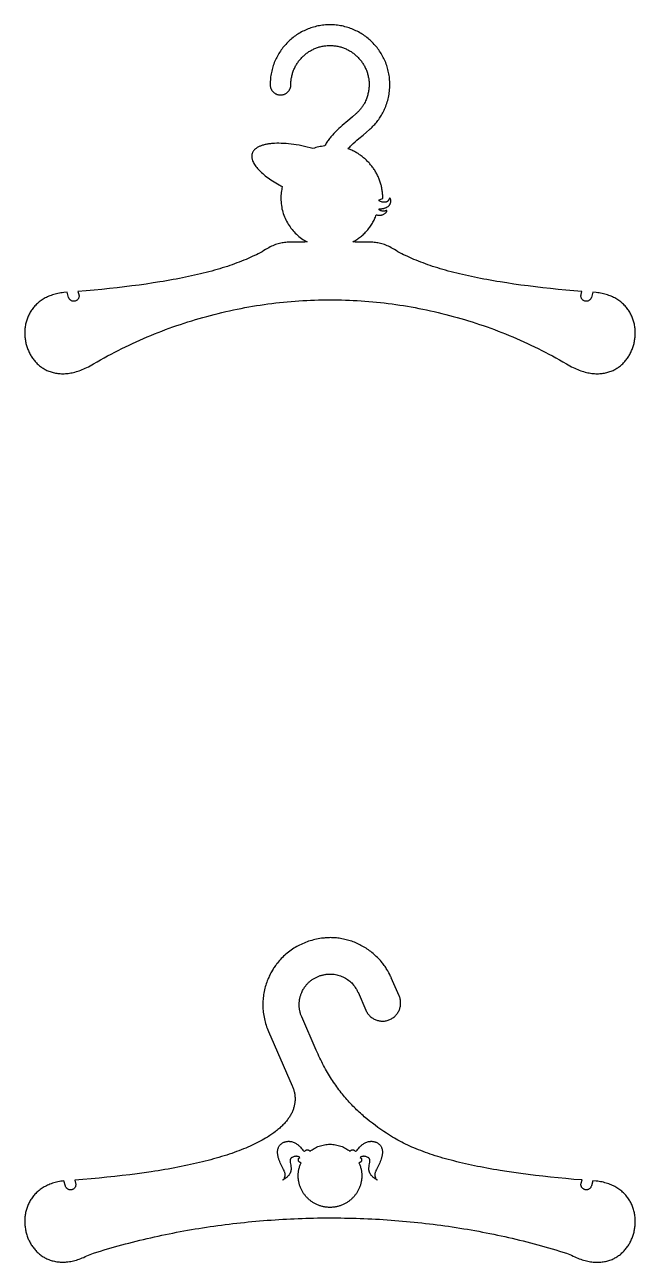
# Model space of a CAD drawing. Extents: x 27 to 2943, y 104 to 2866.
# Drawn here: x 588 to 868, y 140 to 708 of the extents above; entities that cross this region are included whole.
import ezdxf

# ---------------------------------------------------------------- set-up
doc = ezdxf.new("R2010")
doc.units = 0
doc.layers.add('IMPORT_-_HANGER_PACK_EPS', color=18, linetype='CONTINUOUS')

msp = doc.modelspace()

# ---------------------------------------------------------------- linework, layer by layer
at = {"layer": 'IMPORT_-_HANGER_PACK_EPS'}
for points in [[(838.39, 551.49), (839.12, 551.11), (839.84, 550.75), (840.55, 550.42), (841.25, 550.11), (841.95, 549.82), (842.64, 549.55), (843.32, 549.3), (843.99, 549.08), (844.66, 548.87), (845.31, 548.69), (845.96, 548.53), (846.61, 548.38), (847.24, 548.26), (847.87, 548.15), (848.48, 548.07), (849.09, 548), (849.7, 547.95), (850.29, 547.92), (850.87, 547.91), (851.45, 547.92), (852.02, 547.94), (852.58, 547.98), (853.13, 548.04), (853.67, 548.11), (854.2, 548.2), (854.73, 548.3), (855.24, 548.42), (855.75, 548.55), (856.25, 548.7), (856.74, 548.87), (857.22, 549.04), (857.69, 549.23), (858.15, 549.44), (858.6, 549.66), (859.04, 549.89), (859.48, 550.13), (859.9, 550.39), (860.32, 550.66), (860.72, 550.94), (861.11, 551.23), (861.5, 551.53), (861.88, 551.84), (862.24, 552.16), (862.6, 552.5), (862.94, 552.84), (863.28, 553.19), (863.6, 553.55), (863.92, 553.92), (864.22, 554.3), (864.52, 554.69), (864.8, 555.09), (865.07, 555.49), (865.34, 555.9), (865.59, 556.32), (865.83, 556.74), (866.06, 557.17), (866.28, 557.61), (866.49, 558.05), (866.69, 558.5), (866.88, 558.95), (867.05, 559.41), (867.22, 559.87), (867.37, 560.34), (867.52, 560.81), (867.65, 561.29), (867.77, 561.76), (867.88, 562.25), (867.98, 562.73), (868.06, 563.22), (868.14, 563.7), (868.2, 564.19), (868.25, 564.69), (868.29, 565.18), (868.32, 565.67), (868.33, 566.17), (868.33, 566.66), (868.33, 567.16), (868.31, 567.65), (868.27, 568.15), (868.23, 568.64), (868.17, 569.13), (868.1, 569.62), (868.02, 570.11), (867.92, 570.59), (867.81, 571.08), (867.69, 571.56), (867.56, 572.04), (867.42, 572.51), (867.26, 572.98), (867.09, 573.45), (866.9, 573.91), (866.7, 574.37), (866.49, 574.82), (866.27, 575.27), (866.03, 575.71), (865.78, 576.14), (865.52, 576.57), (865.24, 577), (864.95, 577.41), (864.65, 577.82), (864.33, 578.22), (864, 578.62), (863.66, 579.01), (863.3, 579.38), (862.93, 579.75), (862.54, 580.11), (862.14, 580.46), (861.73, 580.81), (861.3, 581.14), (860.86, 581.46), (860.4, 581.77), (859.93, 582.07), (859.44, 582.36), (858.94, 582.64), (858.43, 582.9), (857.9, 583.16), (857.36, 583.4), (856.8, 583.63), (856.22, 583.84), (855.64, 584.05), (855.03, 584.24), (854.42, 584.41), (853.78, 584.57), (853.14, 584.72), (852.47, 584.85), (851.8, 584.97), (851.1, 585.07), (850.39, 585.16), (848.88, 585.26), (848.88, 585.26), (848.2, 582.9), (848.12, 582.67), (848.02, 582.44), (847.9, 582.24), (847.76, 582.04), (847.6, 581.87), (847.43, 581.71), (847.24, 581.57), (847.04, 581.44), (846.83, 581.34), (846.61, 581.25), (846.39, 581.19), (846.15, 581.15), (845.92, 581.13), (845.68, 581.14), (845.43, 581.17), (845.19, 581.23), (844.96, 581.31), (844.73, 581.41), (844.53, 581.53), (844.33, 581.67), (844.16, 581.83), (844, 582), (843.86, 582.19), (843.73, 582.39), (843.63, 582.6), (843.54, 582.82), (843.48, 583.04), (843.44, 583.27), (843.42, 583.51), (843.43, 583.75), (843.46, 584), (843.52, 584.24), (843.91, 585.64), (840.2, 585.94), (836.55, 586.26), (832.95, 586.6), (829.41, 586.96), (825.93, 587.34), (822.51, 587.73), (819.15, 588.15), (815.86, 588.58), (812.62, 589.03), (809.45, 589.51), (806.34, 590), (804.81, 590.25), (803.3, 590.51), (801.8, 590.78), (800.32, 591.04), (798.86, 591.32), (797.41, 591.6), (795.98, 591.88), (794.56, 592.17), (793.17, 592.47), (791.79, 592.77), (790.42, 593.07), (789.08, 593.38), (787.75, 593.7), (786.44, 594.02), (785.14, 594.34), (783.86, 594.68), (782.6, 595.01), (781.36, 595.36), (780.14, 595.71), (778.93, 596.06), (777.74, 596.42), (776.57, 596.78), (775.42, 597.15), (774.28, 597.53), (773.17, 597.91), (772.07, 598.3), (770.99, 598.69), (769.93, 599.09), (768.89, 599.5), (767.86, 599.91), (766.86, 600.33), (765.87, 600.75), (764.91, 601.18), (763.96, 601.61), (763.03, 602.05), (762.12, 602.5), (761.23, 602.95), (760.36, 603.41), (759.51, 603.87), (758.67, 604.34), (757.86, 604.82), (757.07, 605.3), (756.44, 605.68), (755.81, 606.02), (755.18, 606.33), (754.56, 606.62), (753.95, 606.87), (753.33, 607.1), (752.73, 607.3), (752.12, 607.48), (751.52, 607.64), (750.92, 607.77), (750.33, 607.89), (749.74, 607.99), (749.16, 608.07), (748.58, 608.14), (748, 608.19), (747.43, 608.23), (746.86, 608.26), (746.3, 608.28), (745.18, 608.29), (744.08, 608.29), (742.99, 608.28), (741.92, 608.27), (740.86, 608.27), (740.34, 608.28), (739.82, 608.3), (739.31, 608.33), (738.8, 608.37), (739.26, 608.62), (739.72, 608.88), (740.17, 609.15), (740.61, 609.43), (741.05, 609.72), (741.48, 610.02), (741.9, 610.34), (742.31, 610.66), (742.72, 610.99), (743.12, 611.32), (743.51, 611.67), (743.89, 612.03), (744.26, 612.39), (744.63, 612.77), (744.98, 613.15), (745.33, 613.54), (745.67, 613.94), (746, 614.34), (746.32, 614.76), (746.63, 615.18), (746.93, 615.61), (747.22, 616.04), (747.5, 616.49), (747.77, 616.94), (748.03, 617.39), (748.28, 617.86), (748.52, 618.33), (748.75, 618.8), (748.97, 619.29), (749.18, 619.77), (749.37, 620.27), (749.56, 620.77), (749.85, 620.71), (750.15, 620.66), (750.45, 620.62), (750.74, 620.6), (751.03, 620.6), (751.32, 620.61), (751.61, 620.64), (751.89, 620.68), (752.17, 620.75), (752.44, 620.83), (752.71, 620.93), (752.97, 621.05), (753.22, 621.19), (753.46, 621.34), (753.69, 621.52), (753.91, 621.73), (754.03, 621.84), (754.12, 621.95), (754.2, 622.06), (754.27, 622.16), (754.36, 622.33), (754.41, 622.47), (754.42, 622.58), (754.4, 622.67), (754.37, 622.72), (754.33, 622.74), (754.28, 622.74), (754.23, 622.74), (754.12, 622.71), (753.85, 622.6), (753.68, 622.53), (753.49, 622.48), (753.25, 622.44), (753.12, 622.42), (752.97, 622.42), (752.81, 622.42), (752.64, 622.43), (752.32, 622.48), (752.01, 622.55), (751.72, 622.64), (751.52, 622.71), (751.35, 622.79), (751.21, 622.86), (751.09, 622.93), (751, 623), (750.93, 623.07), (750.87, 623.13), (750.84, 623.19), (750.82, 623.25), (750.81, 623.3), (750.82, 623.35), (750.83, 623.4), (750.88, 623.47), (750.95, 623.53), (751.02, 623.56), (751.09, 623.58), (751.26, 623.58), (751.52, 623.56), (751.7, 623.55), (751.91, 623.56), (752.12, 623.57), (752.33, 623.6), (752.55, 623.63), (752.76, 623.67), (752.97, 623.72), (753.19, 623.77), (753.4, 623.84), (753.61, 623.91), (753.81, 623.99), (754.02, 624.08), (754.21, 624.17), (754.41, 624.28), (754.59, 624.39), (754.77, 624.51), (754.95, 624.63), (755.11, 624.77), (755.27, 624.91), (755.42, 625.06), (755.56, 625.21), (755.68, 625.38), (755.8, 625.55), (755.9, 625.73), (755.99, 625.91), (756.07, 626.1), (756.14, 626.3), (756.18, 626.51), (756.22, 626.72), (756.23, 626.94), (756.23, 627.16), (756.22, 627.4), (756.18, 627.64), (756.13, 627.88), (756.08, 628.02), (756.04, 628.15), (755.99, 628.26), (755.94, 628.34), (755.89, 628.41), (755.83, 628.45), (755.78, 628.47), (755.73, 628.47), (755.69, 628.44), (755.66, 628.39), (755.59, 628.26), (755.52, 628.09), (755.44, 627.89), (755.38, 627.74), (755.3, 627.6), (755.22, 627.47), (755.13, 627.35), (755.03, 627.24), (754.93, 627.13), (754.82, 627.04), (754.7, 626.95), (754.58, 626.87), (754.45, 626.8), (754.32, 626.74), (754.18, 626.68), (754.04, 626.64), (753.89, 626.6), (753.74, 626.57), (753.58, 626.54), (753.43, 626.53), (753.26, 626.52), (753.1, 626.52), (752.93, 626.53), (752.59, 626.57), (752.24, 626.64), (751.89, 626.74), (751.53, 626.87), (751.18, 627.03), (750.82, 627.21), (750.84, 627.66), (751.28, 627.81), (751.72, 627.97), (752.14, 628.14), (752.55, 628.31), (752.55, 628.8), (752.53, 629.28), (752.51, 629.77), (752.47, 630.25), (752.43, 630.73), (752.38, 631.2), (752.32, 631.68), (752.25, 632.15), (752.17, 632.61), (752.08, 633.08), (751.98, 633.54), (751.88, 634), (751.76, 634.45), (751.64, 634.9), (751.51, 635.35), (751.37, 635.79), (751.22, 636.23), (751.07, 636.67), (750.9, 637.1), (750.73, 637.53), (750.55, 637.96), (750.36, 638.38), (750.17, 638.79), (749.97, 639.2), (749.76, 639.61), (749.54, 640.01), (749.31, 640.41), (749.08, 640.81), (748.84, 641.19), (748.59, 641.58), (748.34, 641.96), (748.08, 642.33), (747.81, 642.7), (747.54, 643.06), (747.26, 643.42), (746.97, 643.77), (746.68, 644.12), (746.38, 644.46), (746.07, 644.8), (745.76, 645.12), (745.44, 645.45), (745.12, 645.77), (744.79, 646.08), (744.45, 646.38), (744.11, 646.68), (743.76, 646.98), (743.41, 647.26), (743.05, 647.54), (742.68, 647.82), (742.32, 648.08), (741.94, 648.34), (741.56, 648.59), (741.18, 648.84), (740.79, 649.08), (740.4, 649.31), (740, 649.54), (739.59, 649.75), (739.19, 649.96), (738.77, 650.16), (738.36, 650.36), (737.94, 650.55), (737.51, 650.72), (737.08, 650.9), (736.65, 651.06), (737.01, 651.46), (737.38, 651.86), (737.76, 652.25), (738.15, 652.65), (738.96, 653.44), (739.82, 654.22), (740.7, 655), (741.61, 655.79), (743.48, 657.37), (745.06, 658.71), (746.46, 659.91), (746.75, 660.14), (746.75, 660.14), (746.75, 660.15), (746.79, 660.18), (747.22, 660.58), (747.63, 660.98), (748.04, 661.4), (748.44, 661.82), (748.84, 662.25), (749.22, 662.69), (749.59, 663.14), (749.96, 663.6), (750.31, 664.07), (750.66, 664.54), (751, 665.03), (751.32, 665.52), (751.64, 666.02), (751.95, 666.52), (752.24, 667.04), (752.53, 667.56), (752.99, 668.44), (753.18, 668.83), (753.35, 669.2), (753.64, 669.85), (753.9, 670.5), (754.15, 671.17), (754.39, 671.84), (754.6, 672.52), (754.8, 673.21), (754.98, 673.91), (755.14, 674.62), (755.29, 675.33), (755.41, 676.05), (755.52, 676.77), (755.61, 677.5), (755.68, 678.24), (755.73, 678.99), (755.76, 679.74), (755.77, 680.49), (755.79, 680.49), (755.79, 680.49), (755.79, 680.49), (755.77, 680.49), (755.76, 681.2), (755.73, 681.91), (755.69, 682.61), (755.63, 683.3), (755.55, 683.99), (755.45, 684.68), (755.34, 685.36), (755.21, 686.03), (755.07, 686.7), (754.91, 687.36), (754.73, 688.01), (754.54, 688.66), (754.33, 689.3), (754.11, 689.94), (753.87, 690.57), (753.61, 691.18), (753.35, 691.8), (753.07, 692.4), (752.77, 693), (752.46, 693.58), (752.14, 694.16), (751.8, 694.73), (751.45, 695.29), (751.09, 695.85), (750.71, 696.39), (750.33, 696.92), (749.93, 697.44), (749.51, 697.96), (749.09, 698.46), (748.65, 698.95), (748.2, 699.43), (747.74, 699.9), (747.27, 700.36), (746.79, 700.81), (746.3, 701.24), (745.8, 701.67), (745.29, 702.08), (744.76, 702.48), (744.23, 702.87), (743.69, 703.25), (743.14, 703.61), (742.58, 703.96), (742.01, 704.29), (741.43, 704.62), (740.84, 704.93), (740.24, 705.22), (739.64, 705.5), (739.03, 705.77), (738.41, 706.02), (737.78, 706.26), (737.15, 706.48), (736.51, 706.69), (735.86, 706.88), (735.2, 707.06), (734.54, 707.22), (733.87, 707.37), (733.2, 707.5), (732.52, 707.61), (731.84, 707.7), (731.15, 707.78), (730.45, 707.84), (729.75, 707.89), (729.04, 707.92), (728.34, 707.92), (728.34, 707.94), (728.33, 707.94), (728.33, 707.94), (728.33, 707.92), (727.62, 707.92), (726.92, 707.89), (726.22, 707.84), (725.52, 707.78), (724.83, 707.7), (724.15, 707.61), (723.47, 707.5), (722.8, 707.37), (722.13, 707.22), (721.47, 707.06), (720.81, 706.88), (720.16, 706.69), (719.52, 706.48), (718.89, 706.26), (718.26, 706.02), (717.64, 705.77), (717.03, 705.5), (716.43, 705.22), (715.83, 704.93), (715.24, 704.62), (714.66, 704.29), (714.09, 703.96), (713.53, 703.61), (712.98, 703.25), (712.44, 702.87), (711.91, 702.48), (711.38, 702.08), (710.87, 701.67), (710.37, 701.24), (709.88, 700.81), (709.39, 700.36), (708.92, 699.9), (708.47, 699.43), (708.02, 698.95), (707.58, 698.46), (707.16, 697.96), (706.74, 697.44), (706.34, 696.92), (705.96, 696.39), (705.58, 695.85), (705.22, 695.29), (704.87, 694.73), (704.53, 694.16), (704.21, 693.58), (703.9, 693), (703.6, 692.4), (703.32, 691.8), (703.05, 691.18), (702.8, 690.57), (702.56, 689.94), (702.34, 689.3), (702.13, 688.66), (701.94, 688.01), (701.76, 687.36), (701.6, 686.7), (701.46, 686.03), (701.33, 685.36), (701.22, 684.68), (701.12, 683.99), (701.04, 683.3), (700.98, 682.61), (700.94, 681.91), (700.91, 681.2), (700.9, 680.49), (700.88, 680.49), (700.88, 680.49), (700.89, 680.25), (700.91, 680), (700.94, 679.77), (700.98, 679.53), (701.03, 679.3), (701.1, 679.08), (701.17, 678.85), (701.26, 678.64), (701.35, 678.43), (701.46, 678.22), (701.57, 678.02), (701.7, 677.83), (701.83, 677.64), (701.97, 677.46), (702.12, 677.29), (702.28, 677.12), (702.44, 676.97), (702.62, 676.82), (702.8, 676.67), (702.98, 676.54), (703.18, 676.42), (703.38, 676.3), (703.58, 676.2), (703.79, 676.1), (704.01, 676.02), (704.23, 675.94), (704.46, 675.88), (704.69, 675.83), (704.92, 675.78), (705.16, 675.75), (705.4, 675.73), (705.65, 675.73), (705.89, 675.73), (706.13, 675.75), (706.37, 675.78), (706.61, 675.83), (706.84, 675.88), (707.06, 675.94), (707.28, 676.02), (707.5, 676.1), (707.71, 676.2), (707.92, 676.3), (708.12, 676.42), (708.31, 676.54), (708.49, 676.67), (708.67, 676.82), (708.85, 676.97), (709.01, 677.12), (709.17, 677.29), (709.32, 677.46), (709.46, 677.64), (709.59, 677.83), (709.72, 678.02), (709.83, 678.22), (709.94, 678.43), (710.03, 678.64), (710.12, 678.85), (710.19, 679.08), (710.26, 679.3), (710.31, 679.53), (710.35, 679.77), (710.38, 680), (710.4, 680.25), (710.41, 680.49), (710.41, 680.49), (710.39, 680.49), (710.4, 680.95), (710.41, 681.41), (710.44, 681.87), (710.48, 682.32), (710.53, 682.77), (710.6, 683.22), (710.67, 683.66), (710.76, 684.1), (710.85, 684.53), (710.96, 684.96), (711.07, 685.39), (711.2, 685.81), (711.33, 686.23), (711.48, 686.65), (711.64, 687.06), (711.8, 687.46), (711.98, 687.86), (712.16, 688.25), (712.36, 688.64), (712.56, 689.03), (712.77, 689.41), (712.99, 689.78), (713.22, 690.15), (713.46, 690.51), (713.71, 690.86), (713.96, 691.21), (714.23, 691.55), (714.5, 691.89), (714.78, 692.22), (715.06, 692.54), (715.36, 692.86), (715.66, 693.17), (715.97, 693.47), (716.28, 693.76), (716.61, 694.05), (716.94, 694.33), (717.27, 694.6), (717.61, 694.86), (717.96, 695.12), (718.32, 695.36), (718.68, 695.6), (719.05, 695.83), (719.42, 696.05), (719.8, 696.26), (720.18, 696.47), (720.57, 696.66), (720.97, 696.85), (721.37, 697.02), (721.77, 697.19), (722.18, 697.34), (722.59, 697.49), (723.01, 697.63), (723.43, 697.75), (723.86, 697.87), (724.29, 697.98), (724.73, 698.07), (725.17, 698.16), (725.61, 698.23), (726.06, 698.29), (726.5, 698.34), (726.96, 698.38), (727.41, 698.41), (727.87, 698.43), (728.33, 698.44), (728.33, 698.42), (728.33, 698.42), (728.34, 698.42), (728.34, 698.44), (728.8, 698.43), (729.26, 698.41), (729.71, 698.38), (730.16, 698.34), (730.61, 698.29), (731.06, 698.23), (731.5, 698.16), (731.94, 698.07), (732.38, 697.98), (732.81, 697.87), (733.23, 697.75), (733.66, 697.63), (734.08, 697.49), (734.49, 697.34), (734.9, 697.19), (735.3, 697.02), (735.7, 696.85), (736.1, 696.66), (736.49, 696.47), (736.87, 696.26), (737.25, 696.05), (737.62, 695.83), (737.99, 695.6), (738.35, 695.36), (738.71, 695.12), (739.05, 694.86), (739.4, 694.6), (739.73, 694.33), (740.06, 694.05), (740.39, 693.76), (740.7, 693.47), (741.01, 693.17), (741.31, 692.86), (741.61, 692.54), (741.89, 692.22), (742.17, 691.89), (742.44, 691.55), (742.71, 691.21), (742.96, 690.86), (743.21, 690.51), (743.45, 690.15), (743.67, 689.78), (743.9, 689.41), (744.11, 689.03), (744.31, 688.64), (744.51, 688.25), (744.69, 687.86), (744.87, 687.46), (745.03, 687.06), (745.19, 686.65), (745.33, 686.23), (745.47, 685.81), (745.6, 685.39), (745.71, 684.96), (745.82, 684.53), (745.91, 684.1), (746, 683.66), (746.07, 683.22), (746.14, 682.77), (746.19, 682.32), (746.23, 681.87), (746.26, 681.41), (746.27, 680.95), (746.28, 680.49), (746.26, 680.49), (746.26, 680.49), (746.26, 680.49), (746.28, 680.49), (746.27, 680), (746.25, 679.51), (746.22, 679.03), (746.17, 678.55), (746.12, 678.08), (746.05, 677.6), (745.96, 677.13), (745.87, 676.67), (745.76, 676.21), (745.64, 675.75), (745.51, 675.3), (745.37, 674.85), (745.21, 674.41), (745.05, 673.97), (744.87, 673.54), (744.68, 673.11), (744.4, 672.49), (744.16, 672.02), (743.98, 671.69), (743.79, 671.36), (743.59, 671.04), (743.39, 670.72), (743.18, 670.41), (742.96, 670.09), (742.73, 669.79), (742.5, 669.49), (742.27, 669.19), (742.02, 668.9), (741.77, 668.61), (741.52, 668.33), (741.25, 668.05), (740.98, 667.78), (740.71, 667.51), (740.43, 667.25), (740.43, 667.25), (740.43, 667.25), (740.23, 667.06), (738.69, 665.74), (737.37, 664.63), (735.66, 663.18), (734.82, 662.46), (733.99, 661.74), (733.18, 661.01), (732.38, 660.29), (731.6, 659.55), (730.85, 658.81), (730.12, 658.06), (729.41, 657.29), (729.07, 656.9), (728.74, 656.51), (728.41, 656.12), (728.09, 655.72), (727.78, 655.32), (727.48, 654.91), (727.19, 654.49), (726.91, 654.08), (726.63, 653.65), (726.37, 653.22), (726.11, 652.79), (725.87, 652.35), (725.18, 652.27), (724.49, 652.17), (723.81, 652.05), (723.14, 651.91), (722.48, 651.76), (721.82, 651.58), (721.17, 651.39), (720.52, 651.18), (719.21, 651.53), (717.92, 651.85), (716.63, 652.14), (715.37, 652.41), (714.12, 652.65), (712.89, 652.86), (711.68, 653.04), (710.49, 653.2), (709.33, 653.33), (708.19, 653.43), (707.08, 653.51), (706, 653.56), (704.94, 653.58), (703.92, 653.57), (702.93, 653.54), (701.98, 653.48), (701.52, 653.44), (701.06, 653.39), (700.62, 653.34), (700.18, 653.28), (699.76, 653.21), (699.34, 653.14), (698.94, 653.06), (698.54, 652.98), (698.16, 652.88), (697.78, 652.78), (697.42, 652.68), (697.07, 652.56), (696.73, 652.44), (696.4, 652.32), (696.08, 652.19), (695.78, 652.05), (695.48, 651.9), (695.2, 651.75), (694.93, 651.59), (694.68, 651.42), (694.43, 651.25), (694.2, 651.07), (693.99, 650.89), (693.78, 650.7), (693.59, 650.5), (693.42, 650.29), (693.26, 650.08), (693.11, 649.86), (692.97, 649.64), (692.86, 649.41), (692.75, 649.17), (692.66, 648.93), (692.6, 648.74), (692.56, 648.54), (692.52, 648.35), (692.49, 648.15), (692.47, 647.95), (692.45, 647.75), (692.45, 647.55), (692.46, 647.34), (692.47, 647.14), (692.5, 646.93), (692.53, 646.72), (692.57, 646.51), (692.62, 646.29), (692.68, 646.08), (692.74, 645.86), (692.82, 645.65), (693, 645.21), (693.2, 644.76), (693.44, 644.31), (693.72, 643.86), (694.02, 643.4), (694.35, 642.94), (694.72, 642.48), (695.11, 642.01), (695.54, 641.54), (695.99, 641.07), (696.47, 640.6), (696.97, 640.13), (697.51, 639.66), (698.07, 639.19), (698.65, 638.71), (699.26, 638.24), (699.9, 637.77), (700.56, 637.31), (701.24, 636.84), (701.95, 636.38), (702.67, 635.92), (703.43, 635.46), (704.2, 635.01), (704.99, 634.56), (704.99, 634.56), (705.35, 634.34), (705.71, 634.12), (706.09, 633.91), (706.47, 633.7), (706.46, 633.68), (706.46, 633.68), (706.46, 633.68), (706.32, 633.03), (706.19, 632.37), (706.07, 631.71), (705.98, 631.04), (705.91, 630.37), (705.86, 629.69), (705.83, 629), (705.82, 628.31), (705.83, 627.5), (705.87, 626.7), (705.94, 625.91), (706.04, 625.12), (706.17, 624.34), (706.32, 623.58), (706.49, 622.82), (706.69, 622.07), (706.92, 621.33), (707.17, 620.61), (707.44, 619.89), (707.74, 619.19), (708.06, 618.5), (708.41, 617.82), (708.77, 617.16), (709.16, 616.5), (709.56, 615.87), (709.99, 615.25), (710.44, 614.64), (710.91, 614.05), (711.4, 613.48), (711.9, 612.92), (712.42, 612.38), (712.97, 611.86), (713.52, 611.35), (714.1, 610.87), (714.69, 610.4), (715.3, 609.95), (715.92, 609.52), (716.56, 609.12), (717.21, 608.73), (717.87, 608.37), (717.36, 608.33), (716.85, 608.3), (716.33, 608.28), (715.81, 608.27), (714.75, 608.27), (713.68, 608.28), (712.59, 608.29), (711.49, 608.29), (710.37, 608.28), (709.81, 608.26), (709.24, 608.23), (708.67, 608.19), (708.09, 608.14), (707.51, 608.07), (706.93, 607.99), (706.34, 607.89), (705.74, 607.77), (705.15, 607.64), (704.55, 607.48), (703.94, 607.3), (703.34, 607.1), (702.72, 606.87), (702.11, 606.62), (701.49, 606.33), (700.86, 606.02), (700.23, 605.68), (699.6, 605.3), (698.81, 604.82), (698, 604.34), (697.16, 603.87), (696.31, 603.41), (695.44, 602.95), (694.55, 602.5), (693.64, 602.05), (692.71, 601.61), (691.76, 601.18), (690.8, 600.75), (689.81, 600.33), (688.81, 599.91), (687.78, 599.5), (686.74, 599.09), (685.68, 598.69), (684.6, 598.3), (683.5, 597.91), (682.38, 597.53), (681.25, 597.15), (680.1, 596.78), (678.93, 596.42), (677.74, 596.06), (676.53, 595.71), (675.31, 595.36), (674.07, 595.01), (672.81, 594.68), (671.53, 594.34), (670.23, 594.02), (668.92, 593.7), (667.59, 593.38), (666.25, 593.07), (664.88, 592.77), (663.5, 592.47), (662.1, 592.17), (660.69, 591.88), (659.26, 591.6), (657.81, 591.32), (656.35, 591.04), (654.87, 590.78), (653.37, 590.51), (651.86, 590.25), (650.33, 590), (647.22, 589.51), (644.05, 589.03), (640.81, 588.58), (637.52, 588.15), (634.16, 587.73), (630.74, 587.34), (627.26, 586.96), (623.72, 586.6), (620.12, 586.26), (616.47, 585.94), (612.75, 585.64), (613.15, 584.24), (613.21, 584), (613.24, 583.75), (613.25, 583.51), (613.23, 583.27), (613.19, 583.04), (613.12, 582.82), (613.04, 582.6), (612.94, 582.39), (612.81, 582.19), (612.67, 582), (612.51, 581.83), (612.34, 581.67), (612.14, 581.53), (611.94, 581.41), (611.71, 581.31), (611.48, 581.23), (611.24, 581.17), (610.99, 581.14), (610.75, 581.13), (610.52, 581.15), (610.28, 581.19), (610.06, 581.25), (609.84, 581.34), (609.63, 581.44), (609.43, 581.57), (609.24, 581.71), (609.07, 581.87), (608.91, 582.04), (608.77, 582.24), (608.65, 582.44), (608.55, 582.67), (608.47, 582.9), (607.79, 585.26), (607.79, 585.26), (606.27, 585.16), (605.57, 585.07), (604.87, 584.97), (604.2, 584.85), (603.53, 584.72), (602.88, 584.57), (602.25, 584.41), (601.63, 584.24), (601.03, 584.05), (600.44, 583.84), (599.87, 583.63), (599.31, 583.4), (598.77, 583.16), (598.24, 582.9), (597.73, 582.64), (597.23, 582.36), (596.74, 582.07), (596.27, 581.77), (595.81, 581.46), (595.37, 581.14), (594.94, 580.81), (594.53, 580.46), (594.13, 580.11), (593.74, 579.75), (593.37, 579.38), (593.01, 579.01), (592.67, 578.62), (592.34, 578.22), (592.02, 577.82), (591.72, 577.41), (591.43, 577), (591.15, 576.57), (590.89, 576.14), (590.64, 575.71), (590.4, 575.27), (590.17, 574.82), (589.96, 574.37), (589.77, 573.91), (589.58, 573.45), (589.41, 572.98), (589.25, 572.51), (589.11, 572.04), (588.98, 571.56), (588.85, 571.08), (588.75, 570.59), (588.65, 570.11), (588.57, 569.62), (588.5, 569.13), (588.44, 568.64), (588.4, 568.15), (588.36, 567.65), (588.34, 567.16), (588.33, 566.66), (588.34, 566.17), (588.35, 565.67), (588.38, 565.18), (588.42, 564.69), (588.47, 564.19), (588.53, 563.7), (588.61, 563.22), (588.69, 562.73), (588.79, 562.25), (588.9, 561.76), (589.02, 561.29), (589.15, 560.81), (589.3, 560.34), (589.45, 559.87), (589.62, 559.41), (589.79, 558.95), (589.98, 558.5), (590.18, 558.05), (590.39, 557.61), (590.61, 557.17), (590.84, 556.74), (591.08, 556.32), (591.33, 555.9), (591.6, 555.49), (591.87, 555.09), (592.15, 554.69), (592.45, 554.3), (592.75, 553.92), (593.07, 553.55), (593.39, 553.19), (593.73, 552.84), (594.07, 552.5), (594.43, 552.16), (594.79, 551.84), (595.17, 551.53), (595.55, 551.23), (595.95, 550.94), (596.35, 550.66), (596.77, 550.39), (597.19, 550.13), (597.63, 549.89), (598.07, 549.66), (598.52, 549.44), (598.98, 549.23), (599.45, 549.04), (599.93, 548.87), (600.42, 548.7), (600.92, 548.55), (601.43, 548.42), (601.94, 548.3), (602.47, 548.2), (603, 548.11), (603.54, 548.04), (604.09, 547.98), (604.65, 547.94), (605.22, 547.92), (605.8, 547.91), (606.38, 547.92), (606.97, 547.95), (607.58, 548), (608.19, 548.07), (608.8, 548.15), (609.43, 548.26), (610.06, 548.38), (610.71, 548.53), (611.36, 548.69), (612.01, 548.87), (612.68, 549.08), (613.35, 549.3), (614.03, 549.55), (614.72, 549.82), (615.42, 550.11), (616.12, 550.42), (616.83, 550.75), (617.55, 551.11), (618.28, 551.49), (619.87, 552.43), (621.48, 553.35), (623.09, 554.26), (624.7, 555.16), (626.32, 556.04), (627.95, 556.9), (629.58, 557.75), (631.21, 558.59), (632.85, 559.41), (634.5, 560.22), (636.15, 561.01), (637.81, 561.79), (639.47, 562.55), (641.13, 563.3), (642.8, 564.03), (644.48, 564.75), (646.16, 565.45), (647.84, 566.14), (649.53, 566.81), (651.22, 567.47), (652.91, 568.11), (654.61, 568.74), (656.32, 569.35), (658.02, 569.95), (659.74, 570.54), (661.45, 571.11), (663.17, 571.66), (664.89, 572.2), (666.61, 572.73), (668.34, 573.24), (670.07, 573.73), (671.81, 574.21), (673.54, 574.68), (675.28, 575.13), (677.02, 575.57), (678.77, 575.99), (680.52, 576.4), (682.27, 576.79), (684.02, 577.17), (685.77, 577.53), (687.53, 577.88), (689.29, 578.21), (691.05, 578.53), (692.81, 578.83), (694.58, 579.12), (696.34, 579.39), (698.11, 579.65), (699.88, 579.9), (701.65, 580.12), (703.43, 580.34), (705.2, 580.54), (706.98, 580.72), (708.75, 580.89), (710.53, 581.05), (712.31, 581.19), (714.09, 581.32), (715.86, 581.43), (717.64, 581.52), (719.43, 581.6), (721.21, 581.67), (722.99, 581.72), (724.77, 581.76), (726.55, 581.78), (728.33, 581.79), (730.12, 581.78), (731.9, 581.76), (733.68, 581.72), (735.46, 581.67), (737.24, 581.6), (739.02, 581.52), (740.8, 581.43), (742.58, 581.32), (744.36, 581.19), (746.14, 581.05), (747.92, 580.89), (749.69, 580.72), (751.47, 580.54), (753.24, 580.34), (755.02, 580.12), (756.79, 579.9), (758.56, 579.65), (760.32, 579.39), (762.09, 579.12), (763.86, 578.83), (765.62, 578.53), (767.38, 578.21), (769.14, 577.88), (770.9, 577.53), (772.65, 577.17), (774.4, 576.79), (776.15, 576.4), (777.9, 575.99), (779.65, 575.57), (781.39, 575.13), (783.13, 574.68), (784.86, 574.21), (786.6, 573.73), (788.33, 573.24), (790.06, 572.73), (791.78, 572.2), (793.5, 571.66), (795.22, 571.11), (796.93, 570.54), (798.64, 569.95), (800.35, 569.35), (802.06, 568.74), (803.75, 568.11), (805.45, 567.47), (807.14, 566.81), (808.83, 566.14), (810.51, 565.45), (812.19, 564.75), (813.87, 564.03), (815.54, 563.3), (817.2, 562.55), (818.86, 561.79), (820.52, 561.01), (822.17, 560.22), (823.82, 559.41), (825.46, 558.59), (827.09, 557.75), (828.72, 556.9), (830.35, 556.04), (831.97, 555.16), (833.58, 554.26), (835.19, 553.35), (836.8, 552.43), (838.39, 551.49)], [(606.29, 177.73), (605.58, 177.65), (604.88, 177.54), (604.21, 177.43), (603.54, 177.3), (602.9, 177.15), (602.26, 176.99), (601.65, 176.81), (601.04, 176.62), (600.46, 176.42), (599.88, 176.21), (599.32, 175.98), (598.78, 175.74), (598.25, 175.48), (597.74, 175.22), (597.24, 174.94), (596.75, 174.65), (596.28, 174.35), (595.82, 174.04), (595.38, 173.72), (594.95, 173.39), (594.54, 173.05), (594.14, 172.7), (593.75, 172.34), (593.38, 171.97), (593.02, 171.59), (592.67, 171.2), (592.34, 170.81), (592.03, 170.41), (591.72, 170), (591.43, 169.58), (591.15, 169.16), (590.89, 168.73), (590.64, 168.29), (590.4, 167.85), (590.18, 167.4), (589.97, 166.95), (589.77, 166.49), (589.59, 166.03), (589.42, 165.57), (589.26, 165.1), (589.11, 164.62), (588.98, 164.14), (588.86, 163.66), (588.75, 163.18), (588.65, 162.69), (588.57, 162.21), (588.5, 161.72), (588.44, 161.22), (588.4, 160.73), (588.36, 160.24), (588.34, 159.74), (588.33, 159.25), (588.34, 158.75), (588.35, 158.26), (588.38, 157.77), (588.42, 157.27), (588.47, 156.78), (588.53, 156.29), (588.61, 155.8), (588.69, 155.32), (588.79, 154.83), (588.9, 154.35), (589.02, 153.87), (589.15, 153.4), (589.29, 152.93), (589.45, 152.46), (589.61, 152), (589.79, 151.54), (589.97, 151.08), (590.17, 150.64), (590.38, 150.19), (590.6, 149.76), (590.83, 149.33), (591.07, 148.9), (591.33, 148.48), (591.59, 148.07), (591.86, 147.67), (592.15, 147.27), (592.44, 146.89), (592.74, 146.51), (593.06, 146.14), (593.38, 145.77), (593.72, 145.42), (594.06, 145.08), (594.42, 144.75), (594.78, 144.42), (595.16, 144.11), (595.54, 143.81), (595.94, 143.52), (596.34, 143.24), (596.76, 142.97), (597.18, 142.71), (597.61, 142.47), (598.06, 142.24), (598.51, 142.02), (598.97, 141.81), (599.44, 141.62), (599.92, 141.44), (600.41, 141.28), (600.91, 141.13), (601.41, 141), (601.93, 140.88), (602.45, 140.77), (602.99, 140.68), (603.53, 140.61), (604.08, 140.56), (604.64, 140.52), (605.21, 140.49), (605.78, 140.49), (606.37, 140.5), (606.96, 140.53), (607.56, 140.58), (608.17, 140.64), (608.79, 140.73), (609.42, 140.83), (610.05, 140.95), (610.69, 141.1), (611.34, 141.26), (612, 141.44), (612.67, 141.65), (613.34, 141.87), (614.02, 142.12), (614.71, 142.39), (615.41, 142.67), (616.11, 142.99), (616.82, 143.32), (617.54, 143.68), (618.27, 144.05), (619.86, 144.57), (621.47, 145.07), (623.07, 145.57), (624.69, 146.06), (626.3, 146.54), (627.93, 147.01), (629.55, 147.47), (631.19, 147.93), (632.83, 148.38), (634.47, 148.82), (636.11, 149.25), (637.77, 149.68), (639.42, 150.1), (641.08, 150.51), (642.75, 150.91), (644.42, 151.3), (646.09, 151.69), (647.77, 152.06), (649.45, 152.43), (651.14, 152.8), (652.83, 153.15), (654.52, 153.5), (656.22, 153.83), (657.92, 154.16), (659.62, 154.49), (661.33, 154.8), (663.04, 155.11), (664.75, 155.4), (666.47, 155.69), (668.19, 155.97), (669.91, 156.25), (671.64, 156.51), (673.37, 156.77), (675.1, 157.02), (676.84, 157.26), (678.57, 157.5), (680.31, 157.72), (682.06, 157.94), (683.8, 158.15), (685.55, 158.35), (687.3, 158.55), (689.05, 158.73), (690.8, 158.91), (692.56, 159.08), (694.31, 159.24), (696.07, 159.39), (697.83, 159.54), (699.59, 159.68), (701.36, 159.8), (703.12, 159.92), (704.89, 160.04), (706.66, 160.14), (708.42, 160.24), (710.19, 160.33), (711.96, 160.41), (713.74, 160.48), (715.51, 160.54), (717.28, 160.6), (719.06, 160.65), (720.83, 160.69), (722.61, 160.72), (724.38, 160.74), (726.16, 160.76), (727.93, 160.76), (729.71, 160.76), (731.49, 160.75), (733.26, 160.73), (735.04, 160.71), (736.82, 160.68), (738.59, 160.63), (740.37, 160.58), (742.15, 160.52), (743.92, 160.46), (745.7, 160.38), (747.47, 160.3), (749.24, 160.21), (751.01, 160.11), (752.79, 160), (754.56, 159.88), (756.33, 159.76), (758.09, 159.63), (759.86, 159.49), (761.63, 159.34), (763.39, 159.18), (765.15, 159.01), (766.92, 158.84), (768.68, 158.66), (770.43, 158.47), (772.19, 158.27), (773.94, 158.06), (775.7, 157.85), (777.45, 157.62), (779.2, 157.39), (780.94, 157.15), (782.69, 156.9), (784.43, 156.64), (786.17, 156.38), (787.9, 156.11), (789.64, 155.82), (791.37, 155.53), (793.09, 155.23), (794.82, 154.93), (796.54, 154.61), (798.26, 154.29), (799.98, 153.96), (801.69, 153.62), (803.4, 153.27), (805.11, 152.91), (806.81, 152.54), (808.51, 152.17), (810.2, 151.79), (811.9, 151.4), (813.58, 151), (815.27, 150.59), (816.95, 150.18), (818.62, 149.75), (820.3, 149.32), (821.96, 148.88), (823.63, 148.43), (825.29, 147.97), (826.94, 147.5), (828.59, 147.03), (830.24, 146.55), (831.88, 146.05), (833.52, 145.55), (835.15, 145.04), (836.77, 144.53), (838.39, 144), (839.12, 143.62), (839.84, 143.26), (840.55, 142.93), (841.25, 142.62), (841.95, 142.33), (842.64, 142.06), (843.32, 141.82), (843.99, 141.59), (844.66, 141.39), (845.31, 141.2), (845.96, 141.04), (846.61, 140.9), (847.24, 140.77), (847.87, 140.67), (848.48, 140.58), (849.09, 140.52), (849.7, 140.47), (850.29, 140.44), (850.87, 140.43), (851.45, 140.43), (852.02, 140.45), (852.58, 140.49), (853.13, 140.55), (853.67, 140.62), (854.2, 140.71), (854.73, 140.81), (855.24, 140.93), (855.75, 141.07), (856.25, 141.22), (856.74, 141.38), (857.22, 141.56), (857.69, 141.75), (858.15, 141.95), (858.6, 142.17), (859.04, 142.4), (859.48, 142.64), (859.9, 142.9), (860.32, 143.17), (860.72, 143.45), (861.11, 143.74), (861.5, 144.04), (861.88, 144.35), (862.24, 144.68), (862.6, 145.01), (862.94, 145.35), (863.28, 145.7), (863.6, 146.07), (863.92, 146.44), (864.22, 146.82), (864.52, 147.2), (864.8, 147.6), (865.07, 148), (865.34, 148.41), (865.59, 148.83), (865.83, 149.25), (866.06, 149.68), (866.28, 150.12), (866.49, 150.56), (866.69, 151.01), (866.88, 151.47), (867.05, 151.92), (867.22, 152.39), (867.37, 152.85), (867.52, 153.32), (867.65, 153.8), (867.77, 154.28), (867.88, 154.76), (867.98, 155.24), (868.06, 155.73), (868.14, 156.22), (868.2, 156.71), (868.25, 157.2), (868.29, 157.69), (868.32, 158.19), (868.33, 158.68), (868.33, 159.18), (868.33, 159.67), (868.31, 160.16), (868.27, 160.66), (868.23, 161.15), (868.17, 161.64), (868.1, 162.13), (868.02, 162.62), (867.92, 163.11), (867.81, 163.59), (867.69, 164.07), (867.56, 164.55), (867.42, 165.02), (867.26, 165.49), (867.09, 165.96), (866.9, 166.42), (866.7, 166.88), (866.49, 167.33), (866.27, 167.78), (866.03, 168.22), (865.78, 168.66), (865.52, 169.09), (865.24, 169.51), (864.95, 169.93), (864.65, 170.34), (864.33, 170.74), (864, 171.13), (863.66, 171.52), (863.3, 171.9), (862.93, 172.27), (862.54, 172.63), (862.14, 172.98), (861.73, 173.32), (861.3, 173.65), (860.86, 173.97), (860.4, 174.28), (859.93, 174.58), (859.44, 174.87), (858.94, 175.15), (858.43, 175.42), (857.9, 175.67), (857.36, 175.91), (856.8, 176.14), (856.22, 176.36), (855.64, 176.56), (855.03, 176.75), (854.42, 176.92), (853.78, 177.09), (853.14, 177.23), (852.47, 177.37), (851.8, 177.48), (851.1, 177.58), (850.39, 177.67), (848.88, 177.78), (848.88, 177.78), (848.2, 175.41), (848.12, 175.18), (848.02, 174.96), (847.9, 174.75), (847.76, 174.56), (847.6, 174.38), (847.43, 174.22), (847.24, 174.08), (847.04, 173.96), (846.83, 173.85), (846.61, 173.77), (846.39, 173.7), (846.15, 173.66), (845.92, 173.65), (845.68, 173.65), (845.43, 173.68), (845.19, 173.74), (844.96, 173.82), (844.73, 173.92), (844.53, 174.04), (844.33, 174.18), (844.16, 174.34), (844, 174.51), (843.86, 174.7), (843.73, 174.9), (843.63, 175.11), (843.54, 175.33), (843.48, 175.56), (843.44, 175.79), (843.42, 176.03), (843.43, 176.27), (843.46, 176.51), (843.52, 176.75), (843.92, 178.15), (840.2, 178.45), (836.55, 178.78), (832.95, 179.12), (829.41, 179.47), (825.93, 179.85), (822.51, 180.25), (819.15, 180.66), (815.86, 181.09), (812.62, 181.55), (809.45, 182.02), (806.34, 182.51), (804.81, 182.77), (803.3, 183.02), (801.8, 183.29), (800.32, 183.56), (798.86, 183.83), (797.41, 184.11), (795.98, 184.39), (794.56, 184.68), (793.17, 184.98), (791.79, 185.28), (790.42, 185.58), (789.08, 185.89), (787.75, 186.21), (786.44, 186.53), (785.14, 186.86), (783.86, 187.19), (782.6, 187.53), (781.36, 187.87), (780.14, 188.22), (778.93, 188.57), (777.74, 188.93), (776.57, 189.3), (775.42, 189.67), (774.28, 190.04), (773.17, 190.43), (772.07, 190.81), (770.99, 191.21), (769.93, 191.61), (768.89, 192.01), (767.86, 192.42), (766.86, 192.84), (765.87, 193.26), (764.91, 193.69), (763.96, 194.12), (763.03, 194.56), (762.12, 195.01), (761.23, 195.46), (760.36, 195.92), (759.51, 196.38), (758.67, 196.85), (757.86, 197.33), (757.07, 197.81), (755.68, 198.68), (754.32, 199.57), (752.97, 200.46), (751.64, 201.37), (750.33, 202.29), (749.04, 203.24), (747.77, 204.19), (746.52, 205.17), (745.29, 206.17), (744.08, 207.19), (743.48, 207.71), (742.88, 208.23), (742.29, 208.76), (741.71, 209.3), (741.13, 209.84), (740.55, 210.39), (739.98, 210.95), (739.41, 211.51), (738.85, 212.08), (738.29, 212.65), (737.74, 213.24), (737.19, 213.83), (736.65, 214.43), (736.11, 215.04), (735.58, 215.65), (735.05, 216.27), (734.52, 216.91), (734, 217.54), (733.48, 218.19), (732.97, 218.85), (732.46, 219.52), (731.96, 220.19), (731.46, 220.87), (730.97, 221.57), (730.48, 222.27), (730, 222.98), (729.52, 223.7), (729.04, 224.44), (728.57, 225.18), (728.1, 225.93), (727.64, 226.69), (727.18, 227.47), (726.73, 228.25), (726.28, 229.05), (725.84, 229.85), (725.4, 230.67), (724.96, 231.5), (724.53, 232.34), (724.1, 233.19), (723.68, 234.06), (723.26, 234.93), (722.85, 235.82), (722.44, 236.72), (722.04, 237.64), (715.36, 252.9), (715.22, 253.23), (715.09, 253.56), (714.97, 253.89), (714.86, 254.23), (714.75, 254.56), (714.66, 254.9), (714.58, 255.24), (714.5, 255.58), (714.43, 255.92), (714.37, 256.26), (714.32, 256.6), (714.28, 256.94), (714.25, 257.28), (714.22, 257.62), (714.2, 257.96), (714.2, 258.3), (714.19, 258.64), (714.2, 258.98), (714.22, 259.32), (714.24, 259.65), (714.28, 259.99), (714.32, 260.33), (714.36, 260.66), (714.42, 260.99), (714.48, 261.33), (714.55, 261.66), (714.63, 261.98), (714.72, 262.31), (714.81, 262.63), (714.92, 262.95), (715.03, 263.27), (715.14, 263.59), (715.35, 264.09), (715.56, 264.58), (715.79, 265.05), (716.03, 265.51), (716.23, 265.84), (716.44, 266.18), (716.66, 266.51), (716.89, 266.84), (717.06, 267.04), (717.22, 267.24), (717.22, 267.25), (717.21, 267.26), (717.42, 267.53), (717.63, 267.78), (717.86, 268.03), (718.09, 268.28), (718.33, 268.52), (718.57, 268.75), (718.83, 268.98), (719.08, 269.2), (719.35, 269.42), (719.62, 269.63), (719.89, 269.83), (720.17, 270.03), (720.46, 270.22), (720.75, 270.4), (721.04, 270.58), (721.34, 270.75), (721.65, 270.91), (721.95, 271.07), (722.27, 271.22), (722.58, 271.36), (722.9, 271.5), (723.22, 271.63), (723.55, 271.75), (723.88, 271.86), (724.21, 271.97), (724.54, 272.06), (724.88, 272.15), (725.22, 272.24), (725.56, 272.31), (725.9, 272.38), (726.25, 272.44), (726.59, 272.49), (727.08, 272.55), (727.61, 272.58), (728.17, 272.6), (728.76, 272.6), (729.3, 272.58), (729.82, 272.54), (730.32, 272.49), (730.79, 272.41), (730.8, 272.41), (731.4, 272.29), (731.99, 272.14), (732.58, 271.96), (733.16, 271.76), (733.73, 271.54), (734.29, 271.29), (734.84, 271.02), (735.37, 270.72), (735.9, 270.41), (736.41, 270.07), (736.9, 269.7), (737.38, 269.32), (737.85, 268.91), (738.29, 268.49), (738.72, 268.04), (739.13, 267.57), (739.4, 267.24), (739.67, 266.86), (739.95, 266.45), (740.24, 266), (740.46, 265.65), (740.66, 265.3), (740.84, 264.97), (741, 264.64), (741.16, 264.26), (741.16, 264.25), (741.18, 264.26), (741.19, 264.23), (741.2, 264.22), (744.79, 256.01), (744.97, 255.62), (745.17, 255.24), (745.38, 254.88), (745.61, 254.54), (745.86, 254.21), (746.12, 253.89), (746.39, 253.59), (746.68, 253.3), (746.98, 253.03), (747.29, 252.77), (747.62, 252.53), (747.95, 252.31), (748.29, 252.11), (748.64, 251.92), (749.01, 251.74), (749.37, 251.59), (749.75, 251.45), (750.13, 251.33), (750.52, 251.23), (750.91, 251.15), (751.3, 251.09), (751.7, 251.04), (752.11, 251.02), (752.51, 251.01), (752.92, 251.03), (753.32, 251.06), (753.73, 251.12), (754.14, 251.19), (754.54, 251.29), (754.94, 251.41), (755.34, 251.55), (755.74, 251.71), (756.13, 251.89), (756.5, 252.09), (756.86, 252.3), (757.21, 252.53), (757.54, 252.78), (757.86, 253.04), (758.16, 253.31), (758.45, 253.6), (758.72, 253.9), (758.97, 254.21), (759.21, 254.53), (759.43, 254.87), (759.64, 255.21), (759.83, 255.56), (760, 255.92), (760.16, 256.29), (760.29, 256.67), (760.41, 257.05), (760.51, 257.43), (760.6, 257.83), (760.66, 258.22), (760.7, 258.62), (760.73, 259.02), (760.73, 259.43), (760.72, 259.83), (760.69, 260.24), (760.63, 260.65), (760.56, 261.05), (760.46, 261.46), (760.34, 261.86), (760.2, 262.26), (760.04, 262.66), (756.46, 270.83), (756.48, 270.84), (756.48, 270.85), (756.32, 271.2), (756.15, 271.53), (755.74, 272.39), (755.31, 273.21), (754.88, 274), (754.43, 274.75), (754.15, 275.18), (753.87, 275.62), (753.57, 276.05), (753.25, 276.49), (752.93, 276.93), (752.59, 277.36), (752.25, 277.8), (751.89, 278.24), (751.45, 278.75), (750.99, 279.26), (750.53, 279.75), (750.06, 280.24), (749.58, 280.71), (749.09, 281.17), (748.59, 281.62), (748.08, 282.05), (747.56, 282.48), (747.03, 282.89), (746.5, 283.29), (745.96, 283.68), (745.41, 284.06), (744.85, 284.42), (744.28, 284.78), (743.71, 285.12), (743.13, 285.44), (742.55, 285.76), (741.96, 286.06), (741.36, 286.35), (740.76, 286.63), (740.15, 286.89), (739.53, 287.14), (738.91, 287.38), (738.29, 287.6), (737.66, 287.81), (737.03, 288.01), (736.39, 288.19), (735.75, 288.36), (735.1, 288.51), (734.45, 288.66), (733.8, 288.78), (733.79, 288.79), (733.18, 288.89), (732.57, 288.99), (731.97, 289.07), (731.37, 289.13), (730.78, 289.19), (730.19, 289.23), (729.61, 289.26), (729.03, 289.27), (728.48, 289.28), (727.92, 289.27), (727.35, 289.25), (726.77, 289.22), (726.19, 289.18), (725.59, 289.12), (724.99, 289.06), (724.39, 288.98), (723.64, 288.87), (722.91, 288.74), (722.17, 288.59), (721.44, 288.43), (720.71, 288.25), (719.98, 288.05), (719.26, 287.83), (718.55, 287.6), (717.84, 287.35), (717.14, 287.09), (716.44, 286.81), (715.75, 286.51), (715.06, 286.19), (714.39, 285.86), (713.72, 285.52), (713.06, 285.16), (712.41, 284.78), (711.77, 284.39), (711.14, 283.98), (710.52, 283.56), (709.91, 283.13), (709.31, 282.68), (708.72, 282.22), (708.15, 281.74), (707.59, 281.25), (707.04, 280.74), (706.5, 280.22), (705.98, 279.69), (705.47, 279.15), (704.97, 278.59), (704.49, 278.02), (704.03, 277.44), (704.02, 277.43), (704.01, 277.42), (704, 277.43), (703.99, 277.43), (703.78, 277.14), (703.58, 276.85), (703.3, 276.46), (703.03, 276.07), (702.76, 275.67), (702.49, 275.27), (702.24, 274.86), (701.98, 274.45), (701.5, 273.62), (701.22, 273.11), (700.95, 272.6), (700.7, 272.1), (700.45, 271.58), (700.22, 271.07), (699.99, 270.56), (699.78, 270.04), (699.57, 269.52), (699.32, 268.84), (699.08, 268.15), (698.86, 267.45), (698.66, 266.75), (698.47, 266.05), (698.3, 265.34), (698.15, 264.62), (698.01, 263.9), (697.89, 263.18), (697.79, 262.45), (697.7, 261.72), (697.64, 260.99), (697.59, 260.26), (697.55, 259.52), (697.54, 258.78), (697.54, 258.04), (697.56, 257.3), (697.6, 256.56), (697.66, 255.82), (697.73, 255.07), (697.82, 254.33), (697.94, 253.59), (698.07, 252.85), (698.22, 252.1), (698.39, 251.36), (698.57, 250.63), (698.78, 249.89), (699.01, 249.16), (699.25, 248.43), (699.52, 247.7), (699.8, 246.97), (700.11, 246.25), (711, 221.35), (711.16, 220.97), (711.31, 220.6), (711.44, 220.22), (711.57, 219.84), (711.69, 219.46), (711.8, 219.09), (711.9, 218.71), (711.99, 218.33), (712.06, 217.95), (712.13, 217.57), (712.19, 217.19), (712.23, 216.81), (712.27, 216.43), (712.3, 216.05), (712.31, 215.67), (712.32, 215.29), (712.31, 214.91), (712.29, 214.53), (712.27, 214.15), (712.23, 213.77), (712.18, 213.39), (712.12, 213.01), (712.05, 212.63), (711.97, 212.26), (711.88, 211.88), (711.78, 211.5), (711.67, 211.12), (711.54, 210.75), (711.41, 210.37), (711.26, 209.99), (711.11, 209.62), (710.94, 209.24), (710.76, 208.87), (710.57, 208.5), (710.37, 208.12), (710.16, 207.75), (709.94, 207.38), (709.7, 207.01), (709.46, 206.64), (709.2, 206.28), (708.94, 205.91), (708.66, 205.54), (708.37, 205.18), (708.07, 204.81), (707.75, 204.45), (707.43, 204.09), (707.1, 203.73), (706.75, 203.37), (706.39, 203.01), (706.02, 202.65), (705.64, 202.3), (705.25, 201.94), (704.84, 201.59), (704.43, 201.24), (704, 200.89), (703.56, 200.54), (703.11, 200.19), (702.65, 199.85), (702.17, 199.51), (701.69, 199.16), (701.19, 198.82), (700.68, 198.48), (700.16, 198.15), (699.63, 197.81), (698.82, 197.33), (698, 196.84), (697.16, 196.37), (696.29, 195.9), (695.41, 195.44), (694.51, 194.98), (693.58, 194.53), (692.64, 194.08), (691.68, 193.65), (690.7, 193.21), (689.69, 192.79), (688.67, 192.37), (687.63, 191.95), (686.57, 191.54), (685.5, 191.14), (684.4, 190.75), (683.28, 190.36), (682.15, 189.97), (681, 189.59), (679.82, 189.22), (678.63, 188.85), (677.42, 188.49), (676.2, 188.13), (674.95, 187.78), (673.69, 187.44), (672.41, 187.1), (671.11, 186.77), (669.79, 186.44), (668.46, 186.11), (667.1, 185.8), (665.73, 185.49), (664.35, 185.18), (662.94, 184.88), (661.52, 184.58), (660.08, 184.29), (658.62, 184.01), (657.15, 183.73), (655.66, 183.46), (654.15, 183.19), (652.62, 182.92), (651.08, 182.67), (649.53, 182.41), (647.95, 182.17), (646.36, 181.92), (643.13, 181.45), (639.84, 181), (636.48, 180.57), (633.06, 180.16), (629.58, 179.77), (626.03, 179.39), (622.43, 179.04), (618.76, 178.71), (615.04, 178.39), (611.25, 178.09), (611.65, 176.71), (611.7, 176.46), (611.73, 176.22), (611.74, 175.98), (611.72, 175.74), (611.68, 175.51), (611.62, 175.28), (611.54, 175.06), (611.43, 174.85), (611.31, 174.66), (611.17, 174.47), (611.01, 174.3), (610.83, 174.14), (610.64, 174), (610.43, 173.88), (610.21, 173.77), (609.97, 173.69), (609.73, 173.64), (609.49, 173.61), (609.25, 173.6), (609.01, 173.62), (608.78, 173.66), (608.55, 173.72), (608.33, 173.81), (608.12, 173.91), (607.92, 174.03), (607.74, 174.18), (607.56, 174.34), (607.41, 174.51), (607.27, 174.7), (607.14, 174.91), (607.04, 175.13), (606.96, 175.37), (606.29, 177.73)], [(715.08, 186.08), (714.97, 186.09), (714.86, 186.1), (714.76, 186.12), (714.65, 186.16), (714.55, 186.2), (714.45, 186.25), (714.36, 186.31), (714.27, 186.38), (714.17, 186.47), (714.09, 186.56), (714.02, 186.66), (713.96, 186.77), (713.91, 186.88), (713.87, 187), (713.84, 187.12), (713.82, 187.24), (713.82, 187.36), (713.82, 187.48), (713.84, 187.6), (713.87, 187.72), (713.91, 187.84), (713.96, 187.95), (714.03, 188.06), (714.1, 188.16), (714.44, 188.53), (714.36, 188.6), (714.26, 188.68), (714.13, 188.75), (713.98, 188.82), (713.8, 188.88), (713.61, 188.93), (713.39, 188.97), (713.16, 188.99), (712.92, 189), (712.66, 189), (712.4, 188.97), (712.12, 188.93), (711.84, 188.87), (711.55, 188.78), (711.27, 188.67), (710.98, 188.53), (710.84, 188.45), (710.72, 188.37), (710.6, 188.28), (710.5, 188.19), (710.41, 188.09), (710.33, 187.99), (710.27, 187.89), (710.21, 187.78), (710.16, 187.67), (710.12, 187.55), (710.09, 187.43), (710.06, 187.31), (710.04, 187.06), (710.04, 186.79), (710.06, 186.51), (710.09, 186.21), (710.2, 185.6), (710.33, 184.94), (710.38, 184.6), (710.43, 184.25), (710.47, 183.89), (710.49, 183.53), (710.49, 183.16), (710.46, 182.79), (710.44, 182.6), (710.41, 182.41), (710.37, 182.22), (710.32, 182.03), (710.26, 181.84), (710.19, 181.64), (710.11, 181.45), (710.02, 181.25), (709.92, 181.06), (709.81, 180.86), (709.68, 180.67), (709.54, 180.47), (709.39, 180.28), (709.22, 180.08), (709.04, 179.88), (708.85, 179.69), (708.63, 179.49), (708.4, 179.3), (708.16, 179.1), (707.9, 178.91), (707.61, 178.71), (707.32, 178.52), (707, 178.33), (706.66, 178.13), (706.89, 178.35), (707.09, 178.57), (707.26, 178.8), (707.4, 179.02), (707.52, 179.25), (707.62, 179.48), (707.69, 179.72), (707.74, 179.95), (707.77, 180.19), (707.78, 180.43), (707.77, 180.67), (707.74, 180.92), (707.7, 181.17), (707.64, 181.42), (707.57, 181.68), (707.48, 181.94), (707.39, 182.2), (707.28, 182.47), (707.03, 183.01), (706.76, 183.57), (706.47, 184.14), (706.16, 184.74), (705.85, 185.34), (705.55, 185.97), (705.26, 186.62), (705.02, 187.21), (704.92, 187.51), (704.81, 187.81), (704.72, 188.12), (704.63, 188.43), (704.56, 188.74), (704.49, 189.05), (704.43, 189.36), (704.38, 189.68), (704.34, 189.99), (704.31, 190.3), (704.3, 190.61), (704.29, 190.91), (704.3, 191.22), (704.32, 191.52), (704.36, 191.81), (704.41, 192.1), (704.47, 192.38), (704.55, 192.66), (704.65, 192.94), (704.76, 193.2), (704.89, 193.46), (705.04, 193.7), (705.21, 193.94), (705.39, 194.17), (705.6, 194.39), (705.82, 194.6), (706.06, 194.8), (706.33, 194.98), (706.62, 195.16), (706.92, 195.31), (707.17, 195.43), (707.42, 195.53), (707.67, 195.61), (707.91, 195.68), (708.16, 195.75), (708.4, 195.8), (708.63, 195.83), (708.87, 195.86), (709.1, 195.88), (709.33, 195.89), (709.56, 195.88), (709.78, 195.87), (710.01, 195.85), (710.22, 195.83), (710.44, 195.79), (710.65, 195.75), (711.06, 195.64), (711.45, 195.51), (711.83, 195.36), (712.19, 195.2), (712.53, 195.02), (712.85, 194.83), (713.15, 194.64), (713.42, 194.44), (713.68, 194.24), (713.92, 194.03), (714.16, 193.81), (714.38, 193.6), (714.79, 193.15), (715.18, 192.71), (715.54, 192.27), (715.89, 191.86), (716.07, 191.66), (716.25, 191.48), (716.42, 191.3), (716.6, 191.14), (716.96, 191.56), (717.05, 191.66), (717.14, 191.74), (717.25, 191.81), (717.35, 191.87), (717.47, 191.93), (717.58, 191.96), (717.7, 191.99), (717.83, 192.01), (717.95, 192.01), (718.07, 192.01), (718.19, 191.99), (718.31, 191.96), (718.43, 191.92), (718.54, 191.86), (718.65, 191.79), (718.76, 191.72), (718.86, 191.61), (718.96, 191.5), (719.04, 191.38), (719.1, 191.26), (719.58, 191.63), (720.08, 191.99), (720.59, 192.32), (721.11, 192.63), (721.65, 192.92), (722.2, 193.19), (722.77, 193.44), (723.35, 193.66), (723.94, 193.86), (724.54, 194.04), (725.15, 194.19), (725.77, 194.31), (726.4, 194.41), (727.03, 194.48), (727.68, 194.52), (728.33, 194.53), (728.99, 194.52), (729.63, 194.48), (730.27, 194.41), (730.9, 194.31), (731.52, 194.19), (732.13, 194.04), (732.73, 193.86), (733.32, 193.66), (733.9, 193.44), (734.47, 193.19), (735.02, 192.92), (735.56, 192.63), (736.08, 192.32), (736.59, 191.99), (737.09, 191.63), (737.57, 191.26), (737.63, 191.38), (737.71, 191.5), (737.8, 191.61), (737.91, 191.72), (738.02, 191.79), (738.13, 191.86), (738.24, 191.92), (738.36, 191.96), (738.48, 191.99), (738.6, 192.01), (738.72, 192.01), (738.84, 192.01), (738.97, 191.99), (739.09, 191.96), (739.2, 191.93), (739.31, 191.87), (739.42, 191.81), (739.53, 191.74), (739.62, 191.66), (739.71, 191.56), (740.06, 191.14), (740.25, 191.3), (740.42, 191.48), (740.77, 191.86), (741.13, 192.27), (741.49, 192.71), (741.88, 193.15), (742.08, 193.37), (742.29, 193.6), (742.51, 193.81), (742.74, 194.03), (742.99, 194.24), (743.25, 194.44), (743.52, 194.64), (743.82, 194.83), (744.14, 195.02), (744.48, 195.2), (744.84, 195.36), (745.21, 195.51), (745.61, 195.64), (746.02, 195.75), (746.23, 195.79), (746.45, 195.83), (746.66, 195.85), (746.88, 195.87), (747.11, 195.88), (747.34, 195.89), (747.57, 195.88), (747.8, 195.86), (748.04, 195.83), (748.27, 195.8), (748.51, 195.75), (748.76, 195.68), (749, 195.61), (749.25, 195.53), (749.5, 195.43), (749.74, 195.31), (750.05, 195.16), (750.34, 194.98), (750.6, 194.8), (750.85, 194.6), (751.07, 194.39), (751.28, 194.17), (751.46, 193.94), (751.63, 193.7), (751.78, 193.46), (751.91, 193.2), (752.02, 192.94), (752.12, 192.66), (752.2, 192.38), (752.26, 192.1), (752.31, 191.81), (752.35, 191.52), (752.37, 191.22), (752.38, 190.91), (752.37, 190.61), (752.36, 190.3), (752.33, 189.99), (752.29, 189.68), (752.24, 189.36), (752.18, 189.05), (752.11, 188.74), (752.03, 188.43), (751.95, 188.12), (751.85, 187.81), (751.64, 187.21), (751.41, 186.62), (751.12, 185.97), (750.82, 185.34), (750.2, 184.14), (749.91, 183.57), (749.63, 183.01), (749.39, 182.47), (749.28, 182.2), (749.19, 181.94), (749.1, 181.68), (749.03, 181.42), (748.97, 181.17), (748.93, 180.92), (748.9, 180.67), (748.89, 180.43), (748.9, 180.19), (748.93, 179.95), (748.98, 179.72), (749.05, 179.48), (749.15, 179.25), (749.27, 179.02), (749.41, 178.8), (749.58, 178.57), (749.78, 178.35), (750.01, 178.13), (749.67, 178.33), (749.35, 178.52), (749.05, 178.71), (748.77, 178.91), (748.51, 179.1), (748.26, 179.3), (748.04, 179.49), (747.82, 179.69), (747.63, 179.88), (747.45, 180.08), (747.28, 180.28), (747.13, 180.47), (746.99, 180.67), (746.86, 180.86), (746.75, 181.06), (746.65, 181.25), (746.56, 181.45), (746.48, 181.64), (746.41, 181.84), (746.35, 182.03), (746.3, 182.22), (746.26, 182.41), (746.21, 182.79), (746.18, 183.16), (746.18, 183.53), (746.2, 183.89), (746.24, 184.25), (746.28, 184.6), (746.34, 184.94), (746.47, 185.6), (746.52, 185.91), (746.57, 186.21), (746.61, 186.51), (746.63, 186.79), (746.63, 187.06), (746.61, 187.31), (746.58, 187.43), (746.55, 187.55), (746.51, 187.67), (746.46, 187.78), (746.4, 187.89), (746.34, 187.99), (746.26, 188.09), (746.17, 188.19), (746.07, 188.28), (745.95, 188.37), (745.83, 188.45), (745.69, 188.53), (745.4, 188.67), (745.11, 188.78), (744.83, 188.87), (744.55, 188.93), (744.27, 188.97), (744.01, 189), (743.75, 189), (743.51, 188.99), (743.28, 188.97), (743.06, 188.93), (742.87, 188.88), (742.69, 188.82), (742.54, 188.75), (742.41, 188.68), (742.31, 188.6), (742.23, 188.53), (742.56, 188.16), (742.64, 188.06), (742.71, 187.95), (742.76, 187.84), (742.8, 187.72), (742.83, 187.6), (742.85, 187.48), (742.85, 187.36), (742.85, 187.24), (742.83, 187.12), (742.8, 187), (742.76, 186.88), (742.71, 186.77), (742.65, 186.66), (742.58, 186.56), (742.49, 186.47), (742.4, 186.38), (742.31, 186.31), (742.21, 186.25), (742.12, 186.2), (742.01, 186.16), (741.91, 186.12), (741.8, 186.1), (741.7, 186.09), (741.59, 186.08), (741.74, 185.73), (741.89, 185.38), (742.03, 185.03), (742.15, 184.67), (742.27, 184.31), (742.38, 183.94), (742.48, 183.57), (742.57, 183.19), (742.64, 182.81), (742.71, 182.43), (742.77, 182.04), (742.82, 181.65), (742.86, 181.26), (742.89, 180.86), (742.9, 180.47), (742.91, 180.06), (742.9, 179.69), (742.89, 179.32), (742.87, 178.95), (742.83, 178.58), (742.79, 178.22), (742.74, 177.86), (742.68, 177.5), (742.61, 177.15), (742.53, 176.8), (742.45, 176.45), (742.35, 176.1), (742.25, 175.76), (742.14, 175.42), (742.02, 175.09), (741.9, 174.76), (741.76, 174.43), (741.62, 174.11), (741.47, 173.79), (741.31, 173.48), (741.15, 173.17), (740.98, 172.86), (740.8, 172.56), (740.61, 172.27), (740.42, 171.98), (740.22, 171.69), (740.01, 171.41), (739.8, 171.13), (739.58, 170.86), (739.35, 170.6), (739.12, 170.34), (738.88, 170.08), (738.64, 169.83), (738.39, 169.59), (738.13, 169.35), (737.87, 169.12), (737.6, 168.9), (737.33, 168.68), (737.05, 168.47), (736.77, 168.27), (736.48, 168.07), (736.19, 167.88), (735.89, 167.69), (735.59, 167.51), (735.28, 167.34), (734.97, 167.18), (734.65, 167.02), (734.33, 166.87), (734.01, 166.73), (733.68, 166.6), (733.34, 166.47), (733.01, 166.36), (732.67, 166.25), (732.32, 166.14), (731.98, 166.05), (731.63, 165.97), (731.27, 165.89), (730.91, 165.82), (730.55, 165.76), (730.19, 165.71), (729.82, 165.67), (729.46, 165.64), (729.08, 165.61), (728.71, 165.6), (728.33, 165.6), (727.96, 165.6), (727.58, 165.61), (727.21, 165.64), (726.84, 165.67), (726.48, 165.71), (726.12, 165.76), (725.76, 165.82), (725.4, 165.89), (725.04, 165.97), (724.69, 166.05), (724.35, 166.14), (724, 166.25), (723.66, 166.36), (723.32, 166.47), (722.99, 166.6), (722.66, 166.73), (722.34, 166.87), (722.02, 167.02), (721.7, 167.18), (721.39, 167.34), (721.08, 167.51), (720.78, 167.69), (720.48, 167.88), (720.19, 168.07), (719.9, 168.27), (719.62, 168.47), (719.34, 168.68), (719.07, 168.9), (718.8, 169.12), (718.54, 169.35), (718.28, 169.59), (718.03, 169.83), (717.79, 170.08), (717.55, 170.34), (717.32, 170.6), (717.09, 170.86), (716.87, 171.13), (716.66, 171.41), (716.45, 171.69), (716.25, 171.98), (716.06, 172.27), (715.87, 172.56), (715.69, 172.86), (715.52, 173.17), (715.36, 173.48), (715.2, 173.79), (715.05, 174.11), (714.91, 174.43), (714.77, 174.76), (714.65, 175.09), (714.53, 175.42), (714.42, 175.76), (714.31, 176.1), (714.22, 176.45), (714.13, 176.8), (714.06, 177.15), (713.99, 177.5), (713.93, 177.86), (713.88, 178.22), (713.84, 178.58), (713.8, 178.95), (713.78, 179.32), (713.77, 179.69), (713.76, 180.06), (713.77, 180.47), (713.78, 180.86), (713.81, 181.26), (713.85, 181.65), (713.9, 182.04), (713.96, 182.43), (714.02, 182.81), (714.1, 183.19), (714.19, 183.57), (714.29, 183.94), (714.4, 184.31), (714.52, 184.67), (714.64, 185.03), (714.78, 185.38), (714.92, 185.73)]]:
    msp.add_lwpolyline(points, close=True, dxfattribs=at)

doc.saveas('drawing.dxf')
